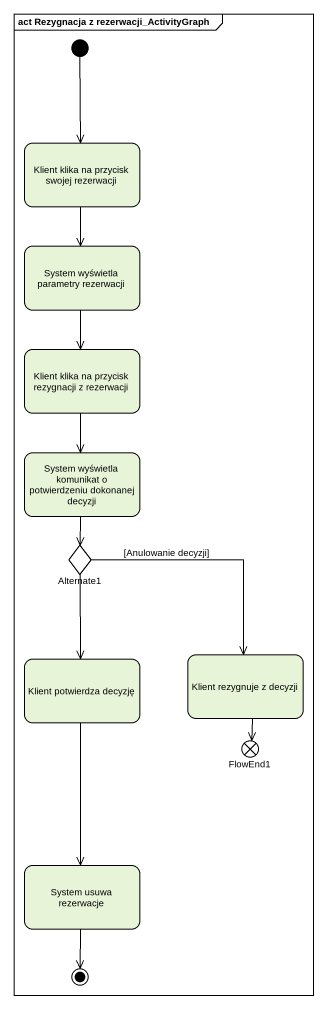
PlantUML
@startuml
mainframe act Rezygnacja z rezerwacji_ActivityGraph
hide empty description
state "Klient klika na przycisk swojej rezerwacji" as Klient_klika_na_przycisk
state "System wyświetla parametry rezerwacji" as System_wyświetla_parametry
state "Klient klika na przycisk rezygnacji z rezerwacji" as Klient_klika_na_przycisk_2
state "System wyświetla komunikat o potwierdzeniu dokonanej decyzji" as System_wyświetla_komunikat
state Alternate1 <<choice>>
state "Klient potwierdza decyzję" as Klient_potwierdza_decyzję
state "Klient rezygnuje z decyzji" as Klient_rezygnuje_z_decyzji
state FlowEnd1 <<end>>
state "System usuwa rezerwacje" as System_usuwa_rezerwacje
[*] --> Klient_klika_na_przycisk
Klient_klika_na_przycisk --> System_wyświetla_parametry
System_wyświetla_parametry --> Klient_klika_na_przycisk_2
Klient_klika_na_przycisk_2 --> System_wyświetla_komunikat
System_wyświetla_komunikat --> Alternate1
Alternate1 --> Klient_potwierdza_decyzję
Alternate1 --> Klient_rezygnuje_z_decyzji : [Anulowanie decyzji]
Klient_potwierdza_decyzję --> System_usuwa_rezerwacje
Klient_rezygnuje_z_decyzji --> FlowEnd1
System_usuwa_rezerwacje --> [*]
@enduml
